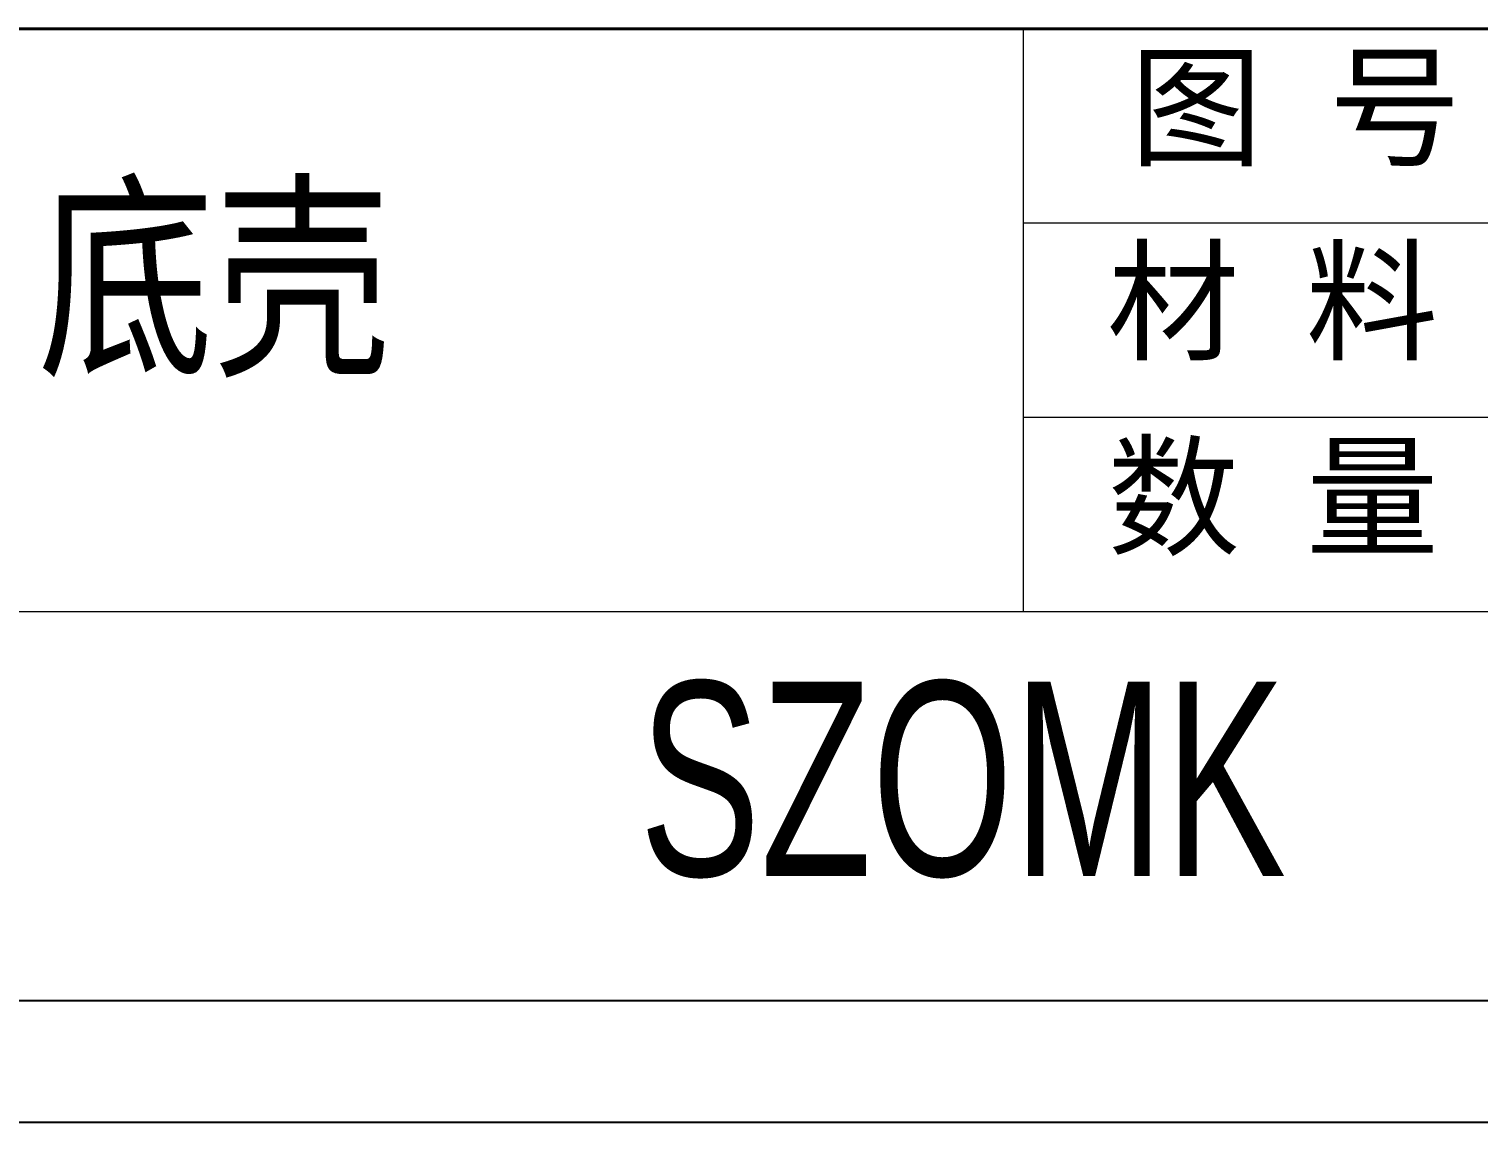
# Model space of a CAD drawing. Header units: inches. Extents: x 1848 to 4019, y 409 to 905.
# Drawn here: x 3134.5 to 3275.2, y 409.8 to 516 of the extents above; entities that cross this region are included whole.
import ezdxf

# ---------------------------------------------------------------- set-up
doc = ezdxf.new("R2010")
doc.units = ezdxf.units.IN
doc.layers.add('文字', color=81, linetype='Continuous')
doc.layers.add('粗实线', color=7, linetype='Continuous', lineweight=30)
doc.layers.add('细实线', color=3, linetype='Continuous', lineweight=9)
doc.styles.get("Standard").update_dxf_attribs({"font": 'txt', "bigfont": 'gbcbig.shx'})
doc.styles.add('宋体', font='', dxfattribs={"width": 0.8, "height": 3.5})
doc.styles.add('长仿宋', font='', dxfattribs={"width": 0.7, "height": 4})
doc.styles.get('宋体').set_extended_font_data('SimSun')
doc.styles.get('长仿宋').set_extended_font_data('SimSun')

msp = doc.modelspace()

# ---------------------------------------------------------------- linework, layer by layer
for p, q in [((2701.835, 421.593), (3372.591, 421.593)), ((2683.705, 409.797), (3384.387, 409.797))]:
    msp.add_line(p, q)
at = {"layer": '粗实线', "color": 7, "lineweight": 40}
msp.add_line((3372.591, 515.961), (3089.487, 515.961), dxfattribs=at)
at = {"layer": '细实线', "color": 7}
for p, q in [((3231.039, 515.961), (3231.039, 459.341)), ((3372.591, 497.088), (3231.039, 497.088)), ((3372.591, 478.214), (3231.039, 478.214)), ((3372.591, 459.341), (2947.935, 459.341))]:
    msp.add_line(p, q, dxfattribs=at)

# ---------------------------------------------------------------- texts
at = {"layer": '文字', "color": 0, "insert": (3135.302, 499.668), "char_height": 15.728, "width": 201.07683, "attachment_point": 1, "style": '宋体'}
msp.add_mtext('底壳', dxfattribs=at)
at = {"layer": '粗实线', "insert": (3193.751, 452.582), "char_height": 18.8736, "width": 211.64876, "attachment_point": 1, "style": '长仿宋'}
msp.add_mtext('{\\fSTXinwei|b0|i0|c134|p2;SZOMK}', dxfattribs=at)
at = {"layer": '细实线', "color": 7, "char_height": 9.4368, "attachment_point": 1}
for s, insert, width in [('{\\fSimSun|b0|i0|c134|p54;图 号}', (3241.416, 513.096), 47.184), ('{\\fSimSun|b0|i0|c134|p54;材 料   }', (3239.179, 494.223), 47.184), ('{\\fSimSun|b0|i0|c134|p54;数 量}', (3239.224, 475.256), 42.63666)]:
    msp.add_mtext(s, dxfattribs=dict(at, insert=insert, width=width))

doc.saveas('drawing.dxf')
